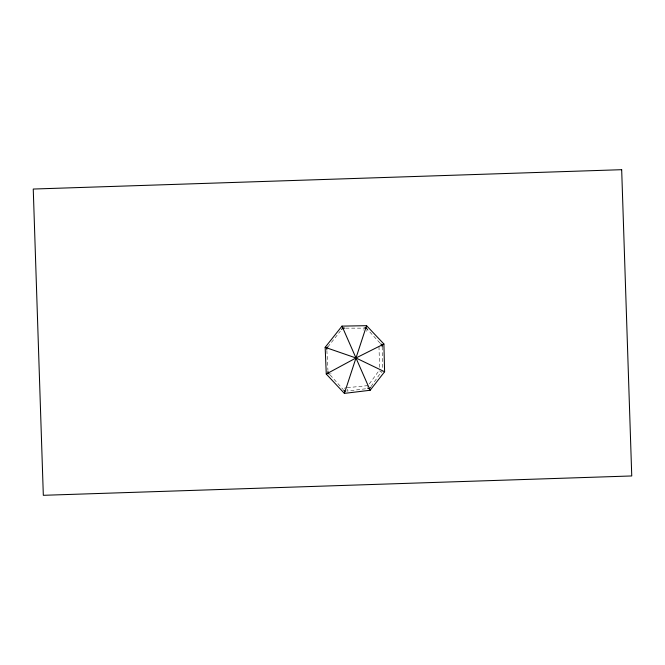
<?xml version="1.0" encoding="UTF-8"?>
<svg xmlns="http://www.w3.org/2000/svg" width="665" height="665" viewBox="0 0 665 665"><rect width="100%" height="100%" fill="white"/><g stroke="black" fill="none" stroke-linecap="round" stroke-linejoin="round"><path stroke-width="0.5" stroke-dasharray="3.33 2.49" d="M363.148 330.181L363.29 329.74M347.512 389.266L346.906 391.12L366.781 388.643M366.664 331.336L367.329 329.3L380.031 343.123M371.037 386.531L381.236 372.034M369.316 383.921L379.067 370.563M367.404 386.523L367.246 387.313M327.845 346.964L340.372 331.112M382.317 371.577L381.552 372.159L379.25 370.638L379.906 371.486M330.688 373.539L331.12 373.306M344.295 388.21L346.207 387.803M347.205 387.703L368.094 385.584M345.758 328.153L362.807 328.153M330.156 374.919L343.015 389.308M326.872 350.455L327.936 370.322M378.975 346.565L379.615 367.712M382.184 346.706L382.724 369.316"/><path stroke-width="1" d="M327.995 371.319L327.912 373.173L329.474 374.162M382.184 346.706L382.259 344.852L380.696 343.855M344.387 393.381L366.573 325.675L342.001 326.124L325.168 347.321L326.266 374.029L344.387 393.381L370.147 390.264L384.603 371.752L383.904 343.996L366.573 325.675M341.619 329.524L342.791 327.936L344.753 328.153M370.472 387.329L369.466 388.701L367.77 388.518M327.845 346.964L326.615 347.911L326.814 349.457M326.266 374.029L355.983 357.986L383.904 343.996M363.813 328.153L365.9 327.712L367.329 329.3M325.168 347.321L355.983 357.986L384.603 371.752M343.689 390.064L344.994 391.519M342.001 326.124L370.147 390.264M621.675 169.691L33.25 189.043L43.325 495.309L631.75 475.957L621.675 169.691"/></g></svg>
